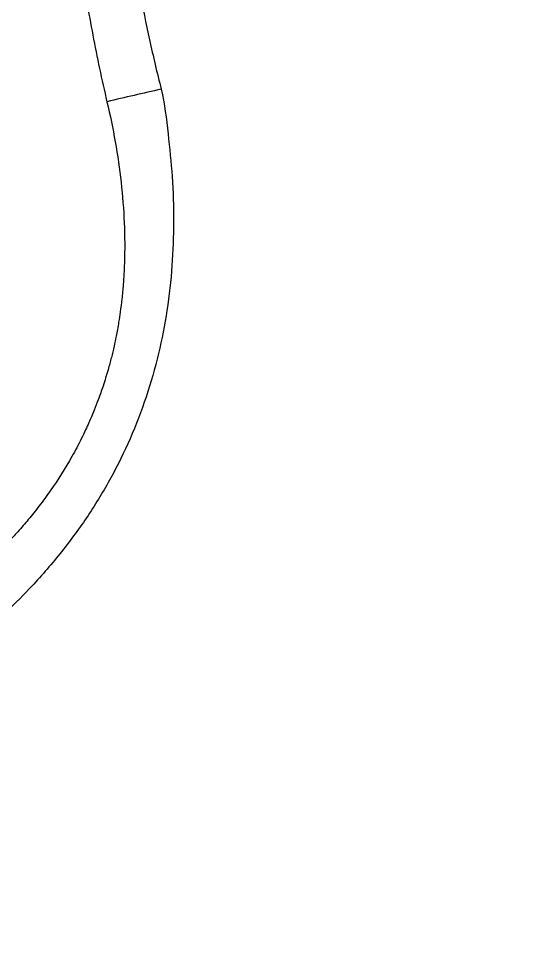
# Model space of a CAD drawing. Header units: millimetres. Extents: x 1145859089 to 1147511753, y -1047484727 to -1047247487.
# Drawn here: x 1146005640.7 to 1146005677.1, y -1047431354.8 to -1047431287.6 of the extents above; entities that cross this region are included whole.
import ezdxf
from ezdxf.xclip import XClip

# ---------------------------------------------------------------- set-up
doc = ezdxf.new("R2010")
doc.units = ezdxf.units.MM
doc.header["$LTSCALE"] = 100
doc.header["$MEASUREMENT"] = 0
doc.header["$XCLIPFRAME"] = 2
doc.layers.get('0').update_dxf_attribs({"linetype": 'CONTINUOUS'})
doc.layers.add('XREF', color=135, linetype='CONTINUOUS')
doc.layers.add('단지배치도$0$W240910', color=135, linetype='CONTINUOUS')

# ---------------------------------------------------------------- blocks, each defined once
blk = doc.blocks.new('단지배치도$0$zw$9902')
at = {"layer": '단지배치도$0$W240910'}
blk.add_arc((56404.25328233768, -57219.78006558635, -4.957363993693072e-09), 12756.71861027467, 322.5073299378093, 9.110085019833855, dxfattribs=at)
at = {"layer": '단지배치도$0$W240910', "linetype": 'ByBlock', "ltscale": 20}
blk.add_arc((67572.53483492002, -60203.52346500335), 286.8866815096, 102.5319568336516, 103.3403389512778, dxfattribs=at)
for points, start_tangent, end_tangent in [([(67503.86484898793, -59909.73034398021), (67504.48324337232, -59914.65208312358), (67505.31336605467, -59919.54100003328), (67506.34008127678, -59924.37794235886)], (0.1042906631012709, -0.9945468604293601), (0.2290581004379791, -0.9734127524456134)), ([(67507.63442932602, -59909.35057651905), (67508.10979511941, -59912.82392089642), (67508.7093772273, -59916.33592572306), (67509.43412064936, -59919.88557252096), (67510.28498495539, -59923.47181890791)], (0.100694433824695, -0.9949173990823178), (0.2497710150827792, -0.9683049313230406)), ([(67510.28498244288, -59923.47182020958), (67510.77556402932, -59926.70341699551), (67511.07242608763, -59929.8183186622), (67511.17816525145, -59933.08604555541), (67511.06190189623, -59936.26782460167), (67510.69772599533, -59939.52742735112), (67510.08612086056, -59942.66583324925), (67509.18609136168, -59945.81282750634), (67508.01782153029, -59948.84183799123), (67506.62100322905, -59951.67860044324), (67504.96608560681, -59954.40668008379), (67503.05302376417, -59957.02607631475), (67500.88175769875, -59959.5367996412), (67499.09393267395, -59961.3394922647), (67497.16917705655, -59963.0756903178), (67495.1853993545, -59964.68547233409), (67493.14301269708, -59966.18717150818), (67490.964091281, -59967.6469066643)], (0.2293451104577894, -0.9733451701781359), (-0.8699253016860546, -0.4931835048807154)), ([(67506.34008139142, -59924.37794285137), (67506.93810487521, -59927.28946848289), (67507.36335476421, -59930.22742088843), (67507.59294404928, -59933.17933423506), (67507.6056437901, -59936.09604813291), (67507.57092058519, -59936.86406449319), (67507.51820333992, -59937.64831209976), (67507.41909361421, -59938.70062991095), (67507.30168503473, -59939.64274251876), (67507.1906372366, -59940.37744003111), (67507.09963358406, -59940.90713923117), (67507.00556152727, -59941.404316774), (67506.85242127144, -59942.13221708269), (67506.66022223805, -59942.9413333171), (67506.42188519207, -59943.82903252557), (67506.05691084429, -59945.01476252411), (67505.70850697209, -59946.00734723157), (67505.41509822148, -59946.76471125198), (67505.21488472915, -59947.24799088328), (67505.03504065087, -59947.66177463562), (67504.7882846297, -59948.20224295784), (67504.47586932164, -59948.84753655845), (67503.79721574354, -59950.12580771072), (67502.22315510406, -59952.62166111404), (67501.41887122061, -59953.71596643103), (67500.62795096124, -59954.70320077246), (67499.86171915979, -59955.58954374357), (67499.13004368436, -59956.3810240805), (67498.44141020492, -59957.08337335417), (67497.88772860332, -59957.6214330768), (67497.26387902143, -59958.20181699375), (67496.56667742084, -59958.82085250194), (67495.73422453436, -59959.52289895336), (67494.95778395305, -59960.14463404464), (67494.33211983566, -59960.62446562773), (67493.25908935323, -59961.40724334893), (67491.96392402728, -59962.29153570265), (67490.52911847015, -59963.20361749732), (67488.95131091925, -59964.13523727575)], (0.2323173651991344, -0.9726400371293236), (-0.8672006642454839, -0.4979588416045966))]:
    blk.add_spline(points, degree=3, dxfattribs=dict(at, start_tangent=start_tangent, end_tangent=end_tangent))
blk = doc.blocks.new('단지배치도')
blk.add_blockref('단지배치도$0$zw$9902', (141034.1930865424, 142437.1574829906))

msp = doc.modelspace()

# ---------------------------------------------------------------- block references
at = {"layer": 'XREF'}
ref = msp.add_blockref('단지배치도', (1145797106.633357, -1047513806.462535), dxfattribs=at)
XClip(ref).set_block_clipping_path([(72982.4064819524, 34919.75939653022), (360382.4067475507, 255319.75934367022)])

doc.saveas('drawing.dxf')
